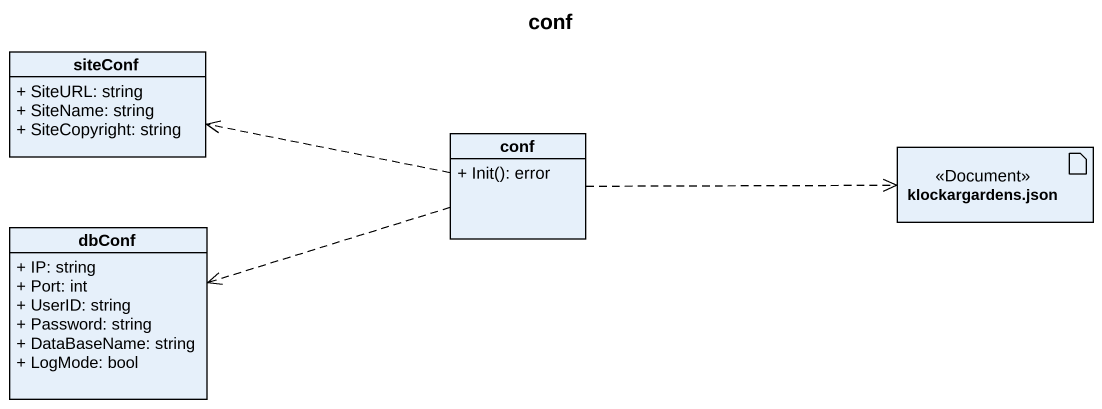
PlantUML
@startuml
title conf
allowmixing
hide circle
hide empty members
skinparam classAttributeIconSize 0
class siteConf {
  + SiteURL: string
  + SiteName: string
  + SiteCopyright: string
}
class conf {
  + Init(): error
}
artifact "klockargardens.json" as klockargardens_json <<Document>>
class dbConf {
  + IP: string
  + Port: int
  + UserID: string
  + Password: string
  + DataBaseName: string
  + LogMode: bool
}
conf .left.> siteConf
conf .right.> klockargardens_json
conf .left.> dbConf
@enduml
